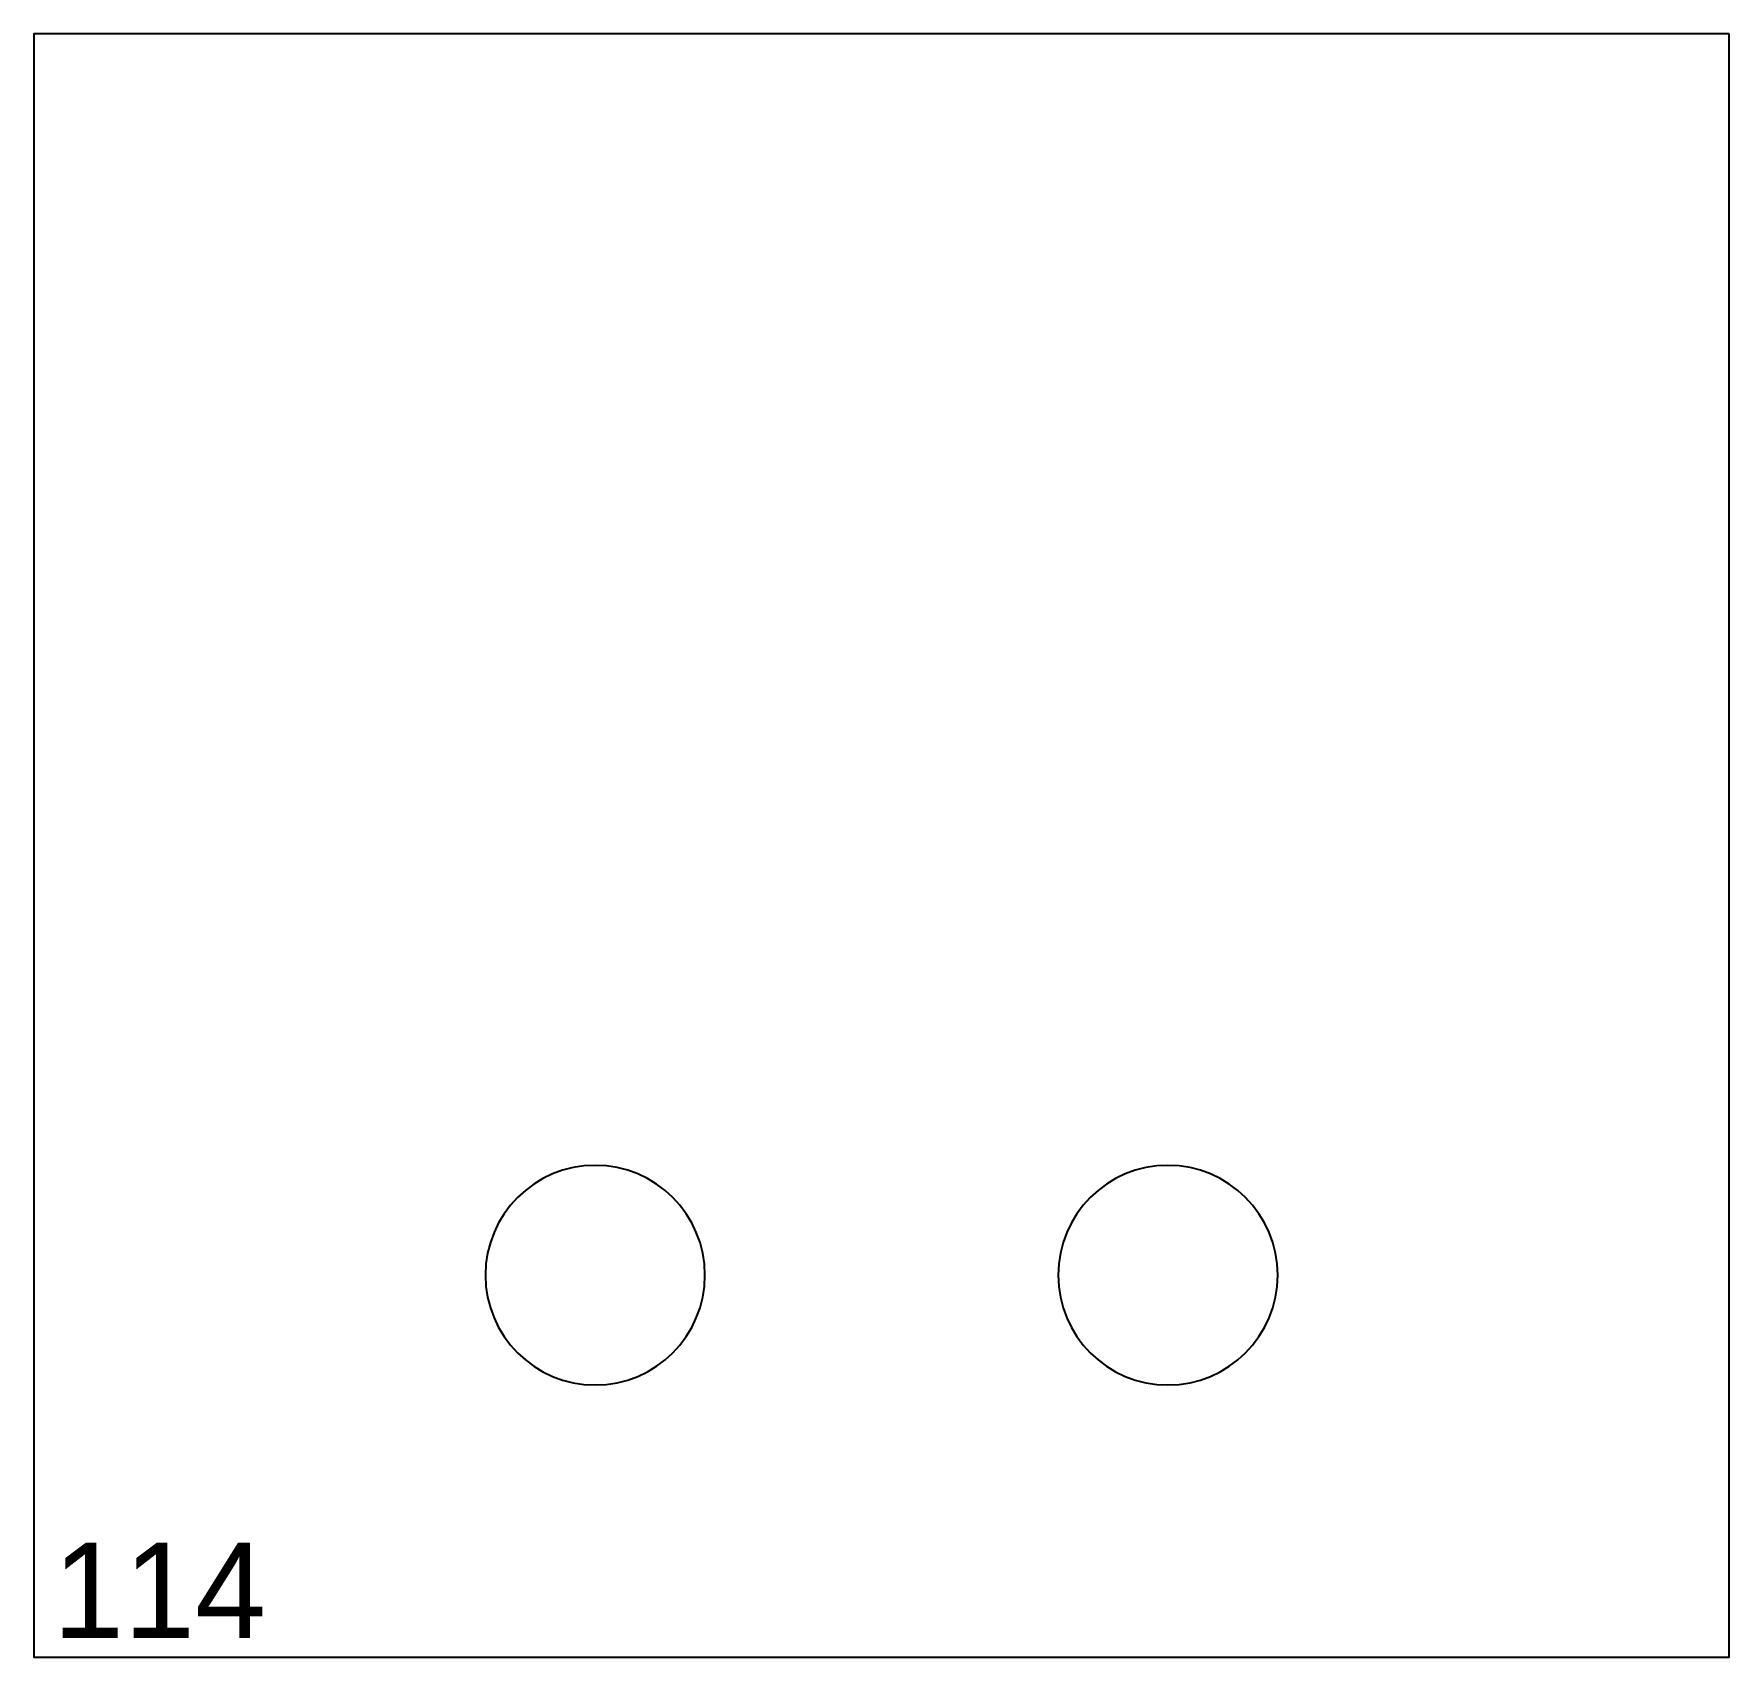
# Model space of a CAD drawing. Header units: millimetres. Extents: x 0 to 178, y 0 to 170.
import ezdxf

# ---------------------------------------------------------------- set-up
doc = ezdxf.new("R2010")
doc.units = ezdxf.units.MM
doc.header["$MEASUREMENT"] = 0
for name, color, linetype in [('ВнешнийКонтур', 7, 'Continuous'), ('Нумерация', 7, 'Continuous'), ('Отверстие', 7, 'Continuous')]:
    doc.layers.add(name, color=color, linetype=linetype)

msp = doc.modelspace()

# ---------------------------------------------------------------- linework, layer by layer
at = {"layer": 'ВнешнийКонтур', "color": 0, "linetype": 'Continuous'}
msp.add_lwpolyline([(177.59, 170), (0, 170), (0, 0), (177.59, 0)], close=True, dxfattribs=at)
at = {"layer": 'Отверстие', "color": 0, "linetype": 'Continuous'}
for points in [[(70.3, 40, 1), (47.3, 40, 1), (70.3, 40)], [(130.3, 40, 1), (107.3, 40, 1), (130.3, 40)]]:
    msp.add_lwpolyline(points, format="xyb", dxfattribs=at)

# ---------------------------------------------------------------- texts
at = {"layer": 'Нумерация', "color": 0, "linetype": 'Continuous'}
msp.add_text('114', height=10, dxfattribs=at).set_placement((2, 2))

doc.saveas('drawing.dxf')
